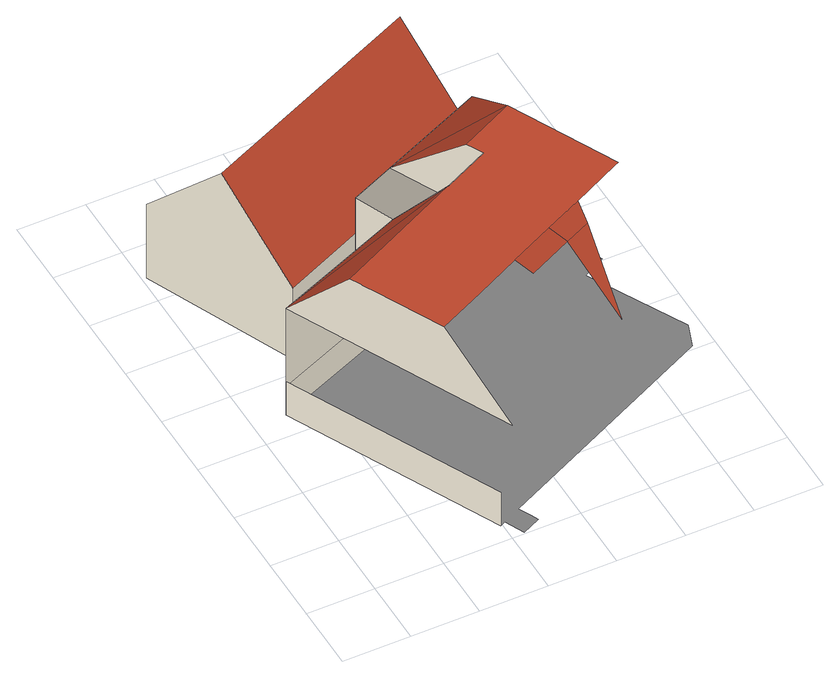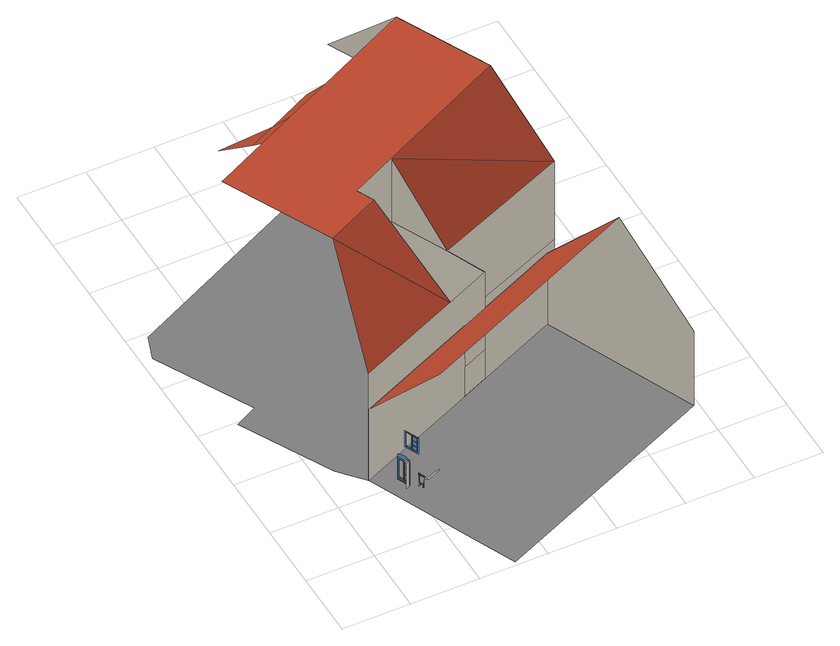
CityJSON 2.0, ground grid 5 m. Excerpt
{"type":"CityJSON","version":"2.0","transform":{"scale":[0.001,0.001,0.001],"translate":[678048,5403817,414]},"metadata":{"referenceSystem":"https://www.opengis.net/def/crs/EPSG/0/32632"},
"CityObjects":{
"building1":{"type":"Building","attributes":{"dataAvailable":"NotSufficient","measuredHeight":15.62},"geometry":[{"type":"MultiSurface","lod":"3","boundaries":[[[0,1,2,3,4]],[[5,6,7,8]],[[9,6,5]],[[10,11,1,0,6]],[[2,1,11,12]],[[6,9,10]],[[12,11,13,14]],[[15,13,11,10]],[[9,16,10]],[[17,18,19,20]],[[10,16,21,22,15]],[[21,16,9,23]],[[24,25,26,27,28,29,30,23,9,5,8,31,19,18]],[[32,33,34,35,36,37,38,39,40,41,3,2,12,14,42,43,44,45,46]],[[23,30,22,21]],[[47,24,18,17]],[[48,47,17]],[[14,13,49,42]],[[28,22,30,29]],[[22,50,51,49,13,15]],[[22,28,50]]],"semantics":{"surfaces":[{"type":"WallSurface"},{"type":"RoofSurface","klumMaterialClass":"Ceramic","klumMaterialIndex":"D201","materialUncertainty":0.3},{"type":"OuterFloorSurface"},{"type":"RoofSurface","materialUncertainty":1},{"type":"GroundSurface"}],"values":[0,0,1,0,0,1,0,0,0,1,2,0,3,4,0,1,1,0,1,0,1]}}]},
"building2":{"type":"Building","attributes":{"name":"building","dataAvailable":"Sufficient","opendrive_identifier_modelDate":"13-06-17","opendrive_identifier_modelName":"892_SAVe_Ingolstadt","opendrive_identifier_modelVendor":"3D Mapping Solutions","opendrive_identifier_roadObjectName":"building","opendrive_identifier_sourceFileName":"2019-11-29_SAVe_Ingolstadt_Prio5","opendrive_roadObject_dynamic":"false","opendrive_roadObject_orientation":"none","opendrive_roadObject_type":"BUILDING","opendrive_road_length":"211.9635830812","opendrive_road_rule":"RIGHTHANDTRAFFIC","measuredHeight":13.14},"children":["building2-1"],"geometry":[{"type":"MultiSurface","lod":"3","boundaries":[[[52,53,54,55,56]],[[52,56,57,58]],[[57,56,55,59]],[[55,54,60,61,62,63,59]],[[64,65,66,67,68]],[[69,70,71,72]],[[73,74,75,76]],[[77,78,79,80]],[[81,82,83,84]],[[85,75,74,86]],[[87,79,78,88]],[[89,83,82,90]],[[91,71,70,92]],[[93,94,82,81]],[[95,96,78,77]],[[97,98,74,73]],[[84,83,99,100]],[[76,75,101,102]],[[80,79,103,104]],[[72,71,105,106]],[[107,108,70,69]],[[99,94,82,83]],[[98,74,75,101]],[[103,96,78,79]],[[109,101,75,85]],[[86,74,98,110]],[[111,103,79,87]],[[88,78,96,112]],[[90,82,94,113]],[[114,99,83,89]],[[115,116,117,118],[86,110,109,85],[113,114,89,90],[112,111,87,88]],[[100,99,94,93]],[[104,103,96,95]],[[102,101,98,97]],[[119,120,121,122]],[[123,124,125,126]],[[127,128,129,130]],[[110,98,101,109]],[[112,96,103,111]],[[113,94,99,114]],[[131,129,128,132]],[[133,121,120,134]],[[135,125,124,136]],[[105,108,70,71],[137,138,139,140],[117,116,115,118]],[[92,70,108,141]],[[142,105,71,91]],[[143,144,145,146],[142,91,92,141]],[[147,148,149,150,151,152,153,154,155,156,157,158,159,160,161,162],[145,144,143,146]],[[163,164,148,147]],[[164,165,149,148]],[[165,166,150,149]],[[167,168,169,170]],[[171,172,173,174]],[[175,176,177,178]],[[179,180,181,182]],[[183,173,172,184]],[[185,181,180,186]],[[187,177,176,188]],[[189,169,168,190]],[[191,192,176,175]],[[193,194,180,179]],[[178,177,195,196]],[[197,198,172,171]],[[182,181,199,200]],[[174,173,201,202]],[[201,198,172,173]],[[199,194,180,181]],[[192,176,177,195]],[[170,169,203,204]],[[205,206,168,167]],[[184,172,198,207]],[[188,176,192,208]],[[186,180,194,209]],[[210,195,177,187]],[[211,201,173,183]],[[212,199,181,185]],[[213,214,215,216],[188,208,210,187],[207,211,183,184],[209,212,185,186]],[[196,195,192,191]],[[200,199,194,193]],[[202,201,198,197]],[[217,218,219,220]],[[221,222,223,224]],[[225,226,227,228]],[[207,198,201,211]],[[209,194,199,212]],[[208,192,195,210]],[[229,219,218,230]],[[231,227,226,232]],[[233,223,222,234]],[[203,206,168,169],[235,236,237,238],[215,214,213,216]],[[239,203,169,189]],[[190,168,206,240]],[[241,242,243,244],[239,189,190,240]]],"semantics":{"surfaces":[{"type":"WallSurface"},{"type":"RoofSurface"},{"type":"GroundSurface"},{"type":"OuterCeilingSurface"},{"type":"Window","@cityeditor:layer":"Unclassified.LoD3"}],"values":[0,1,0,2,3,4,4,4,4,4,4,4,4,4,4,4,4,4,4,4,4,4,4,4,4,4,4,4,4,4,4,4,4,4,4,4,4,4,4,4,4,4,4,4,4,4,4,4,0,3,3,4,4,4,4,4,4,4,4,4,4,4,4,4,4,4,4,4,4,4,4,4,4,4,4,4,4,4,4,4,4,4,4,4,4,4,4,4,4,4,4,4,4]}}]},
"building2-1":{"type":"BuildingInstallation","attributes":{"@cityeditor:layer":"Unclassified.LoD3","relationToConstruction":"outside"},"parents":["building2"],"geometry":[{"type":"MultiSurface","lod":"3","boundaries":[[[245,246,247,248]],[[249,250,251,252]],[[253,245,248,254]],[[255,249,252,256]],[[257,258,259,260]],[[261,253,245,246]],[[247,262,254,248]],[[263,255,249,250]],[[251,264,256,252]],[[246,261,262,247]],[[250,263,264,251]],[[261,253,254,262]],[[263,255,256,264]],[[265,266,267,268]],[[245,249,255,269,270,253]],[[271,272,268,267,273,274]],[[250,246,261,275,276,263]],[[277,278,279,280]],[[281,282,266,265],[278,277,283,284]],[[280,279,285,286]],[[283,277,280,286]],[[275,261,253,270]],[[269,255,263,276]],[[284,283,286,285]],[[287,288,289,290]],[[271,274,291,292]],[[293,294,295,296]],[[297,293,296,298]],[[294,299,300,295]],[[301,297,298,302]],[[303,301,302,304]],[[299,305,306,300]],[[305,307,308,306]],[[309,303,304,310]],[[311,312,294,293]],[[313,311,293,297]],[[312,314,299,294]],[[315,313,297,301]],[[316,315,301,303]],[[314,317,305,299]],[[317,318,307,305]],[[319,316,303,309]],[[320,321,322,323]],[[324,320,323,325]],[[321,326,327,322]],[[328,324,325,329]],[[318,330,331,307]],[[332,319,309,333]],[[326,334,335,327]],[[336,328,329,337]],[[334,338,339,335]],[[340,341,312,311]],[[342,340,311,313]],[[341,343,314,312]],[[344,342,313,315]],[[345,344,315,316]],[[343,346,317,314]],[[347,345,316,319]],[[346,348,318,317]],[[349,350,321,320]],[[351,349,320,324]],[[350,352,326,321]],[[353,351,324,328]],[[354,347,319,332]],[[348,355,330,318]],[[352,356,334,326]],[[357,353,328,336]],[[356,358,338,334]],[[359,354,332,360]],[[361,357,336,362]],[[355,363,364,365,366,330]],[[367,361,362,368]],[[358,369,370,338]],[[371,372,340,342]],[[372,373,341,340]],[[373,374,343,341]],[[375,371,342,344]],[[376,375,344,345]],[[374,377,346,343]],[[377,378,348,346]],[[379,376,345,347]],[[380,381,349,351]],[[381,382,350,349]],[[382,383,352,350]],[[384,380,351,353]],[[378,385,355,348]],[[386,379,347,354]],[[383,387,356,352]],[[388,384,353,357]],[[387,389,358,356]],[[390,386,354,359]],[[391,388,357,361]],[[385,392,393,364,363,355]],[[394,391,361,367]],[[389,395,369,358]],[[396,397,381,380]],[[397,398,382,381]],[[399,400,373,372]],[[401,399,372,371]],[[402,396,380,384]],[[403,404,376,379]],[[400,405,374,373]],[[406,401,371,375]],[[407,408,378,377]],[[398,409,383,382]],[[404,406,375,376]],[[405,407,377,374]],[[410,403,379,386]],[[408,411,385,378]],[[412,402,384,388]],[[409,413,387,383]],[[413,414,389,387]],[[415,412,388,391]],[[416,410,386,390]],[[417,418,397,396]]]}]}
},
"vertices":[
[2375,16832,3647],[2375,16832,3237],[2375,16832,644],[9862,1339,644],[9862,1339,3647],[4617,12194,15874],[2375,16832,10209],[10275,484,10209],[7883,5435,15874],[14238,16844,15874],[12324,20916,10209],[12324,20916,3237],[12324,20916,644],[11099,23784,3237],[11099,23784,644],[11099,23784,10209],[14238,16844,10209],[19130,9709,14785],[18121,10383,15874],[14803,8779,15874],[15813,8105,14785],[17608,18472,10209],[14353,25208,10209],[17608,18472,15874],[20946,11748,15874],[24568,13498,15874],[24880,13649,15874],[22380,18822,15874],[21021,21633,15874],[20710,21482,15874],[17016,19697,15874],[11438,7153,15874],[25488,19265,644],[29166,12159,644],[29116,12018,644],[28563,10461,644],[28513,10320,644],[11605,2178,644],[12009,1340,644],[12289,758,644],[10937,107,644],[10254,1528,644],[22109,28601,644],[22453,28204,644],[23114,27443,644],[23656,26819,644],[27125,20112,644],[21054,10638,14785],[21074,5879,10191],[22109,28601,3237],[22109,28601,10209],[22109,28601,4269],
[2806,26564,13781],[314,32226,7256],[314,32226,644],[5176,21178,644],[5176,21178,7007],[22091,28621,7007],[19720,34008,13781],[22091,28621,644],[867,32469,644],[17229,39669,644],[18814,36068,644],[20174,32977,644],[20078,33195,3828],[20174,32977,3629],[20076,32934,3629],[19189,32544,3629],[19093,32762,3828],[20484,31189,1966],[20548,31217,1966],[20548,31217,3647],[20484,31189,3647],[20537,31168,3083],[20555,31176,3083],[20555,31176,3591],[20537,31168,3591],[20537,31168,2022],[20555,31176,2022],[20555,31176,2530],[20537,31168,2530],[20537,31168,2552],[20555,31176,2552],[20555,31176,3060],[20537,31168,3060],[20564,31180,3591],[20564,31180,3083],[20564,31180,2530],[20564,31180,2022],[20564,31180,3060],[20564,31180,2552],[20557,31221,3647],[20557,31221,1966],[20669,30867,2552],[20688,30875,2552],[20669,30867,2022],[20688,30875,2022],[20669,30867,3083],[20688,30875,3083],[20688,30875,3060],[20669,30867,3060],[20688,30875,3591],[20669,30867,3591],[20688,30875,2530],[20669,30867,2530],[20868,30489,3647],[20804,30461,3647],[20804,30461,1966],[20868,30489,1966],[20697,30879,3591],[20697,30879,3083],[20697,30879,2530],[20697,30879,2022],[20697,30879,2552],[20697,30879,3060],[20703,30864,1999],[20558,31195,1999],[20558,31195,3613],[20703,30864,3613],[20692,30816,2022],[20710,30824,2022],[20710,30824,2530],[20692,30816,2530],[20692,30816,2552],[20710,30824,2552],[20710,30824,3060],[20692,30816,3060],[20692,30816,3083],[20710,30824,3083],[20710,30824,3591],[20692,30816,3591],[20719,30828,3591],[20719,30828,3083],[20719,30828,2530],[20719,30828,2022],[20719,30828,3060],[20719,30828,2552],[20713,30842,3613],[20713,30842,1999],[20859,30511,1999],[20859,30511,3613],[20877,30493,1966],[20877,30493,3647],[20909,30421,1854],[20525,31294,1854],[20525,31294,3759],[20909,30421,3759],[20512,31323,1780],[20512,31323,4012],[20542,31256,4052],[20572,31187,4086],[20604,31115,4113],[20636,31041,4134],[20669,30966,4147],[20703,30891,4154],[20741,30803,4153],[20779,30717,4143],[20801,30666,4131],[20817,30631,4123],[20853,30548,4095],[20888,30468,4057],[20922,30392,4012],[20922,30392,1780],[20839,31466,1780],[20839,31466,4012],[20868,31400,4052],[20899,31330,4086],[20399,32267,5580],[20463,32295,5580],[20463,32295,6839],[20399,32267,6839],[20455,32239,6019],[20473,32247,6019],[20473,32247,6400],[20455,32239,6400],[20455,32239,6416],[20473,32247,6416],[20473,32247,6797],[20455,32239,6797],[20455,32239,5622],[20473,32247,5622],[20473,32247,6002],[20455,32239,6002],[20483,32251,6400],[20483,32251,6019],[20483,32251,6002],[20483,32251,5622],[20483,32251,6797],[20483,32251,6416],[20472,32299,6839],[20472,32299,5580],[20617,31870,6416],[20636,31878,6416],[20617,31870,5622],[20636,31878,5622],[20636,31878,6797],[20617,31870,6797],[20617,31870,6019],[20636,31878,6019],[20636,31878,6002],[20617,31870,6002],[20636,31878,6400],[20617,31870,6400],[20854,31406,6839],[20790,31378,6839],[20790,31378,5580],[20854,31406,5580],[20645,31882,6019],[20645,31882,6416],[20645,31882,5622],[20645,31882,6797],[20645,31882,6400],[20645,31882,6002],[20653,31864,5605],[20475,32269,5605],[20475,32269,6814],[20653,31864,6814],[20645,31808,6019],[20663,31816,6019],[20663,31816,6400],[20645,31808,6400],[20645,31808,6416],[20663,31816,6416],[20663,31816,6797],[20645,31808,6797],[20645,31808,5622],[20663,31816,5622],[20663,31816,6002],[20645,31808,6002],[20672,31820,6400],[20672,31820,6019],[20672,31820,6002],[20672,31820,5622],[20672,31820,6797],[20672,31820,6416],[20664,31837,6814],[20664,31837,5605],[20843,31433,5605],[20843,31433,6814],[20863,31410,6839],[20863,31410,5580],[20903,31321,5496],[20433,32388,5496],[20433,32388,6923],[20903,31321,6923],
[20262,32780,3250],[20291,32714,3250],[20291,32714,2735],[20262,32780,2735],[20262,32780,3272],[20291,32714,3272],[20291,32714,3379],[20262,32780,3379],[20279,32787,3250],[20279,32787,2735],[20280,32788,3272],[20280,32788,3379],[20278,32779,2807],[20300,32729,2807],[20287,32723,2817],[20265,32773,2817],[20307,32721,3250],[20308,32721,2735],[20309,32722,3272],[20309,32722,3379],[20323,33050,3961],[20519,32606,3961],[20502,32598,3961],[20306,33042,3961],[20690,32968,3272],[20690,32968,3250],[20371,33043,4018],[20296,33065,3961],[20512,32573,3961],[20546,32644,4018],[20719,32903,3250],[20719,32903,3272],[20508,32649,3915],[20348,33012,3915],[20354,33015,3916],[20514,32652,3916],[20446,33015,3325],[20576,32719,3325],[20556,32746,3372],[20452,32983,3372],[20459,32986,3373],[20563,32749,3373],[20559,32629,3922],[20609,32728,3365],[20605,32738,3367],[20555,32639,3924],[20673,32909,4256],[20652,32957,4256],[20644,32891,4248],[20644,32891,4256],[20631,32902,4256],[20630,32902,4248],[20644,32891,4240],[20631,32902,4240],[20645,32893,4264],[20632,32903,4264],[20645,32893,4232],[20632,32903,4232],[20647,32895,4224],[20635,32905,4224],[20647,32895,4271],[20635,32905,4271],[20650,32898,4278],[20638,32908,4278],[20650,32898,4217],[20638,32908,4217],[20660,32884,4248],[20661,32884,4256],[20661,32884,4240],[20661,32886,4264],[20661,32886,4232],[20663,32889,4224],[20663,32889,4271],[20665,32892,4278],[20665,32892,4217],[20665,32892,4325],[20665,32892,4332],[20650,32898,4332],[20650,32898,4325],[20665,32893,4319],[20651,32899,4319],[20666,32894,4338],[20651,32900,4338],[20666,32895,4313],[20652,32901,4313],[20667,32897,4284],[20654,32902,4284],[20667,32897,4211],[20654,32902,4211],[20667,32896,4343],[20653,32902,4343],[20668,32898,4308],[20655,32903,4308],[20669,32900,4348],[20656,32905,4348],[20679,32881,4248],[20679,32882,4256],[20679,32882,4240],[20680,32883,4264],[20680,32883,4232],[20680,32886,4224],[20680,32886,4271],[20681,32890,4217],[20681,32890,4278],[20681,32890,4325],[20681,32890,4332],[20681,32890,4319],[20682,32892,4338],[20682,32893,4313],[20682,32894,4211],[20682,32894,4284],[20682,32894,4343],[20682,32896,4308],[20683,32898,4348],[20683,32900,4206],[20670,32902,4206],[20683,32900,4304],[20670,32902,4304],[20683,32900,4289],[20683,32901,4290],[20670,32903,4290],[20670,32902,4289],[20683,32901,4303],[20670,32903,4303],[20684,32903,4351],[20671,32904,4351],[20699,32883,4240],[20699,32883,4248],[20699,32883,4256],[20699,32885,4264],[20699,32885,4232],[20699,32888,4224],[20699,32888,4271],[20698,32891,4278],[20698,32891,4217],[20698,32892,4319],[20698,32891,4325],[20698,32892,4332],[20698,32893,4338],[20698,32894,4313],[20698,32896,4284],[20698,32896,4211],[20698,32896,4343],[20698,32897,4308],[20698,32899,4348],[20698,32901,4206],[20698,32901,4304],[20698,32901,4289],[20697,32902,4290],[20697,32902,4303],[20697,32904,4351],[20715,32897,4319],[20715,32897,4325],[20715,32897,4332],[20719,32889,4248],[20719,32890,4256],[20719,32890,4240],[20714,32899,4313],[20715,32897,4217],[20717,32893,4224],[20718,32891,4264],[20718,32891,4232],[20717,32894,4271],[20715,32897,4278],[20715,32898,4338],[20714,32901,4211],[20714,32901,4284],[20713,32902,4308],[20714,32901,4343],[20712,32904,4348],[20712,32906,4304],[20712,32906,4206],[20730,32906,4319],[20731,32905,4325]
]}
